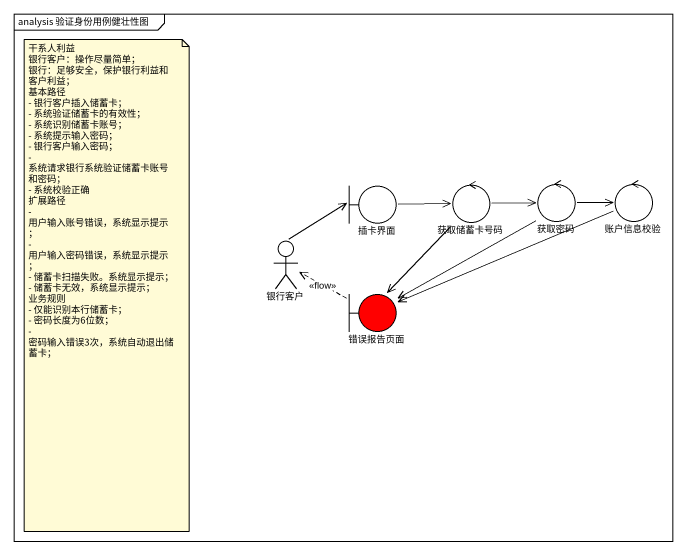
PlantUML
@startuml
mainframe analysis 验证身份用例健壮性图
boundary 插卡界面
control 获取储蓄卡号码
control 获取密码
control 账户信息校验
actor 银行客户
boundary 错误报告页面 #FF0000
插卡界面 -right-> 获取储蓄卡号码
获取储蓄卡号码 -right-> 获取密码
获取储蓄卡号码 --> 错误报告页面
获取密码 -right-> 账户信息校验
获取密码 --> 错误报告页面
账户信息校验 -left-> 错误报告页面
银行客户 -up-> 插卡界面
错误报告页面 .left.> 银行客户 : <<flow>>
note as N1
  干系人利益
  银行客户：操作尽量简单；
  银行：足够安全，保护银行利益和客户利益；
  基本路径
  - 银行客户插入储蓄卡；
  - 系统验证储蓄卡的有效性；
  - 系统识别储蓄卡账号；
  - 系统提示输入密码；
  - 银行客户输入密码；
  - 系统请求银行系统验证储蓄卡账号和密码；
  - 系统校验正确
  扩展路径
  - 用户输入账号错误，系统显示提示；
  - 用户输入密码错误，系统显示提示；
  - 储蓄卡扫描失败。系统显示提示；
  - 储蓄卡无效，系统显示提示；
  业务规则
  - 仅能识别本行储蓄卡；
  - 密码长度为6位数；
  - 密码输入错误3次，系统自动退出储蓄卡；
end note
@enduml
